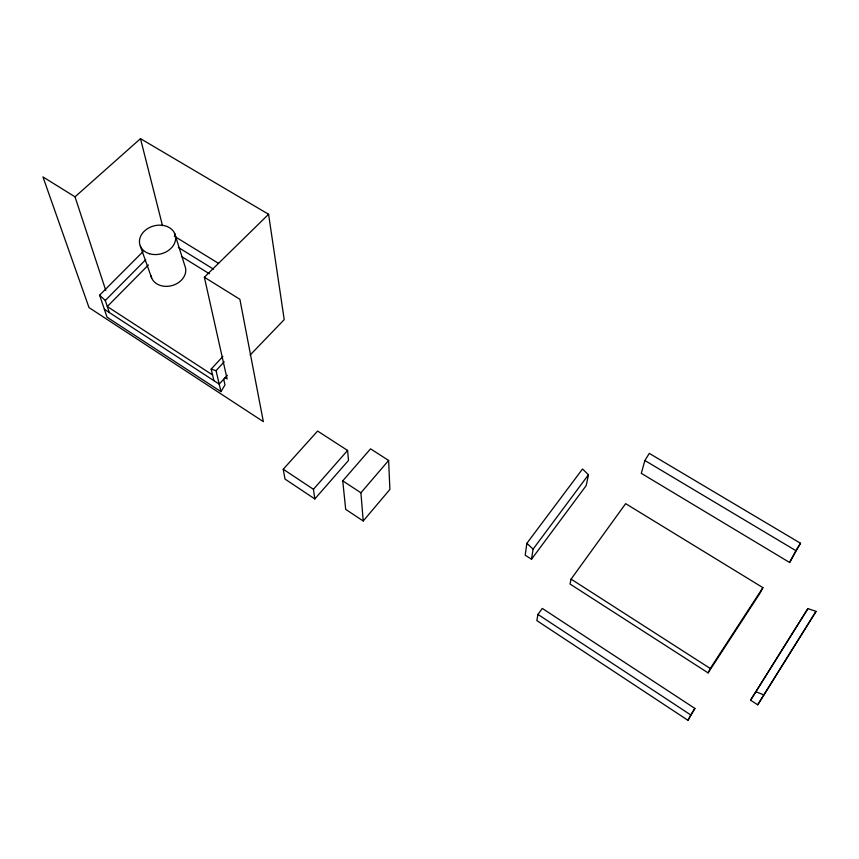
<?xml version="1.0" encoding="UTF-8"?>
<svg xmlns="http://www.w3.org/2000/svg" width="859" height="859" viewBox="0 0 859 859"><rect width="100%" height="100%" fill="white"/><g stroke="black" fill="none" stroke-linecap="round" stroke-linejoin="round"><path stroke-width="1.29" d="M526.9 543.285L525.182 555.161L531.517 559.241L586.182 485.603L588.479 474.737L582.499 469.014L526.9 543.285L533.085 549.126L531.517 559.241M537.949 614.421L536.843 620.606L688.016 720.347L694.899 708.439L542.297 608.419L537.949 614.421L690.7 714.913L688.016 720.347M571.095 579.127L570.022 584.023L708.106 672.887L760.419 592.506L762.899 587.631L625.642 503.653L571.095 579.127L710.264 668.485L708.106 672.887M644.873 460.499L641.297 473.341L789.625 562.484L800.491 543.242L649.307 453.391L644.873 460.499L795.885 550.64L789.625 562.484M750.551 700.203L807.9 608.612L816.05 611.372L757.713 704.809L750.551 700.203L807.9 608.612M143.013 251.633L99.612 295.185L107.021 317.175L220.967 391.64L224.994 384.886L223.705 379.227M757.713 704.809L816.05 611.372M795.885 550.64L800.491 543.242M690.7 714.913L694.899 708.439M710.264 668.485L762.899 587.631M533.085 549.126L588.479 474.737M363.217 520.994L389.889 489.458L388.622 460.445L370.551 448.849L342.741 480.857L345.694 509.355L363.217 520.994L360.92 492.787L388.622 460.445M314.813 498.95L348.518 460.403L347.584 450.438L317.594 431.057L283.245 469.239L284.984 479.043L314.813 498.95L313.438 489.297L283.245 469.239M313.438 489.297L347.584 450.438M227.324 375.265L219.206 384.134L104.368 309.304M220.967 391.64L216.049 370.648L224.178 361.822M213.923 380.687L211.164 369.123L222.878 356.442M250.141 355.035L284.211 319.623L268.577 214.278L140.489 138.653L75.012 196.829L105.754 290.342M148.414 264.959L107.3 306.534L212.549 374.943M109.297 312.526L105.281 300.467L145.74 259.686M224.875 377.52L227.109 378.969L204.356 277.232L268.577 214.278M211.164 369.123L216.049 370.648M755.598 691.635L763.758 694.856M174.334 236.214L218.626 263.434M178.339 247.446L213.494 269.146M182.076 256.873L209.36 273.763M75.012 196.829L42.95 176.911L89.003 307.586L263.337 421.629L239.897 299.308L204.356 277.232M342.741 480.857L360.92 492.787M99.612 295.185L105.281 300.467M140.318 246.061L151.667 278.005M174.699 233.498L184.825 265.742A17.717 14.131 -15.2 0 1 172.391 285.478A17.717 14.131 -15.2 0 1 150.969 275.632M140.489 138.653L162.491 225.627M149.53 253.738A18.35 14.42 -14.9 0 0 175.623 237.138A18.35 14.42 -14.9 0 0 147.48 228.698A18.35 14.42 -14.9 0 0 149.53 253.738"/></g></svg>
